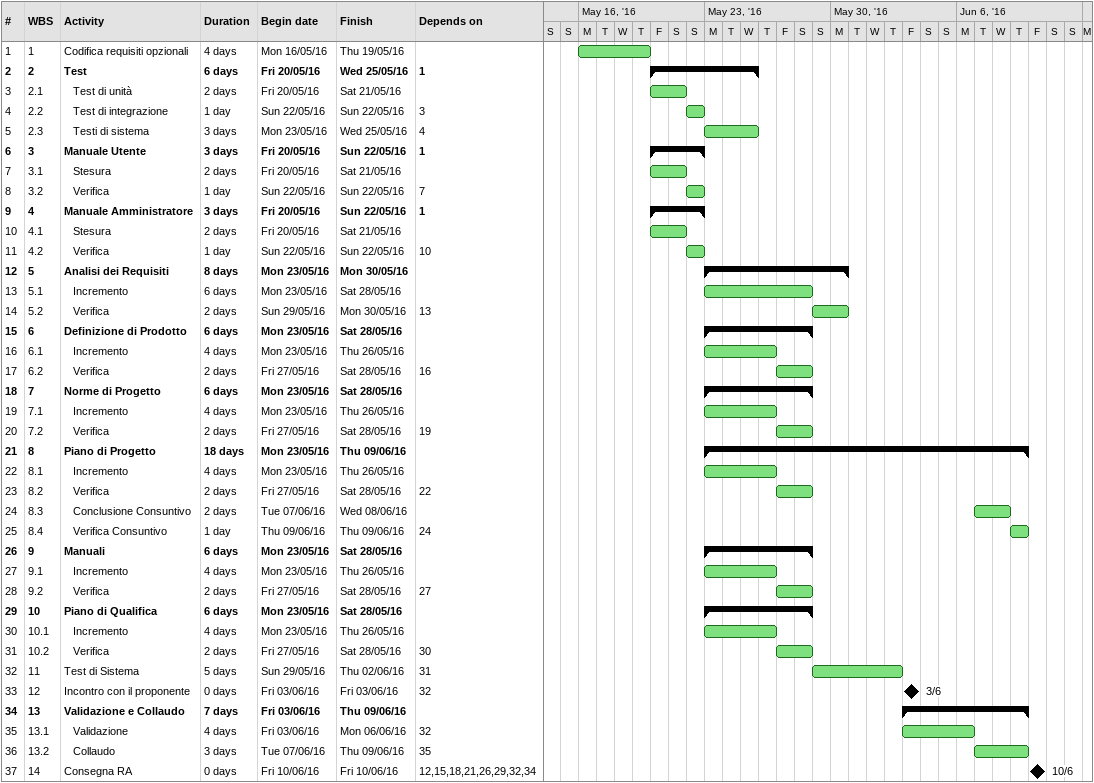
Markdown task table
| ID | WBS | Task | Duration | Start | Finish | Predecessors |
|---|---|---|---|---|---|---|
| 1 | 1 | Codifica requisiti opzionali | 4d | 2016-05-16 | 2016-05-19 |  |
| 2 | 2 | **Test** | 6d | 2016-05-20 | 2016-05-25 | 1 |
| 3 | 2.1 | Test di unità | 2d | 2016-05-20 | 2016-05-21 |  |
| 4 | 2.2 | Test di integrazione | 1d | 2016-05-22 | 2016-05-22 | 3 |
| 5 | 2.3 | Testi di sistema | 3d | 2016-05-23 | 2016-05-25 | 4 |
| 6 | 3 | **Manuale Utente** | 3d | 2016-05-20 | 2016-05-22 | 1 |
| 7 | 3.1 | Stesura | 2d | 2016-05-20 | 2016-05-21 |  |
| 8 | 3.2 | Verifica | 1d | 2016-05-22 | 2016-05-22 | 7 |
| 9 | 4 | **Manuale Amministratore** | 3d | 2016-05-20 | 2016-05-22 | 1 |
| 10 | 4.1 | Stesura | 2d | 2016-05-20 | 2016-05-21 |  |
| 11 | 4.2 | Verifica | 1d | 2016-05-22 | 2016-05-22 | 10 |
| 12 | 5 | **Analisi dei Requisiti** | 8d | 2016-05-23 | 2016-05-30 |  |
| 13 | 5.1 | Incremento | 6d | 2016-05-23 | 2016-05-28 |  |
| 14 | 5.2 | Verifica | 2d | 2016-05-29 | 2016-05-30 | 13 |
| 15 | 6 | **Definizione di Prodotto** | 6d | 2016-05-23 | 2016-05-28 |  |
| 16 | 6.1 | Incremento | 4d | 2016-05-23 | 2016-05-26 |  |
| 17 | 6.2 | Verifica | 2d | 2016-05-27 | 2016-05-28 | 16 |
| 18 | 7 | **Norme di Progetto** | 6d | 2016-05-23 | 2016-05-28 |  |
| 19 | 7.1 | Incremento | 4d | 2016-05-23 | 2016-05-26 |  |
| 20 | 7.2 | Verifica | 2d | 2016-05-27 | 2016-05-28 | 19 |
| 21 | 8 | **Piano di Progetto** | 18d | 2016-05-23 | 2016-06-09 |  |
| 22 | 8.1 | Incremento | 4d | 2016-05-23 | 2016-05-26 |  |
| 23 | 8.2 | Verifica | 2d | 2016-05-27 | 2016-05-28 | 22 |
| 24 | 8.3 | Conclusione Consuntivo | 2d | 2016-06-07 | 2016-06-08 |  |
| 25 | 8.4 | Verifica Consuntivo | 1d | 2016-06-09 | 2016-06-09 | 24 |
| 26 | 9 | **Manuali** | 6d | 2016-05-23 | 2016-05-28 |  |
| 27 | 9.1 | Incremento | 4d | 2016-05-23 | 2016-05-26 |  |
| 28 | 9.2 | Verifica | 2d | 2016-05-27 | 2016-05-28 | 27 |
| 29 | 10 | **Piano di Qualifica** | 6d | 2016-05-23 | 2016-05-28 |  |
| 30 | 10.1 | Incremento | 4d | 2016-05-23 | 2016-05-26 |  |
| 31 | 10.2 | Verifica | 2d | 2016-05-27 | 2016-05-28 | 30 |
| 32 | 11 | Test di Sistema | 5d | 2016-05-29 | 2016-06-02 | 31 |
| 33 | 12 | Incontro con il proponente | 0d | 2016-06-03 | 2016-06-03 | 32 |
| 34 | 13 | **Validazione e Collaudo** | 7d | 2016-06-03 | 2016-06-09 |  |
| 35 | 13.1 | Validazione | 4d | 2016-06-03 | 2016-06-06 | 32 |
| 36 | 13.2 | Collaudo | 3d | 2016-06-07 | 2016-06-09 | 35 |
| 37 | 14 | Consegna RA | 0d | 2016-06-10 | 2016-06-10 | 12, 15, 18, 21, 26, 29, 32, 34 |
